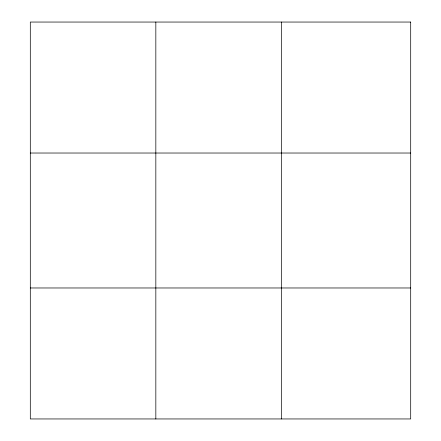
<?xml version="1.0" encoding="UTF-8"?>
<svg xmlns="http://www.w3.org/2000/svg" width="441" height="441" viewBox="0 0 441 441"><rect width="100%" height="100%" fill="white"/><g stroke="black" fill="none" stroke-linecap="round" stroke-linejoin="round"><path stroke-width="0.66" d="M155.833 418.95L155.833 22.05M281.364 418.95L281.364 22.05M30.302 153.027L410.698 153.027M30.302 287.973L410.698 287.973M410.698 22.05L410.698 418.95L30.302 418.95L30.302 22.05L410.698 22.05"/></g></svg>
